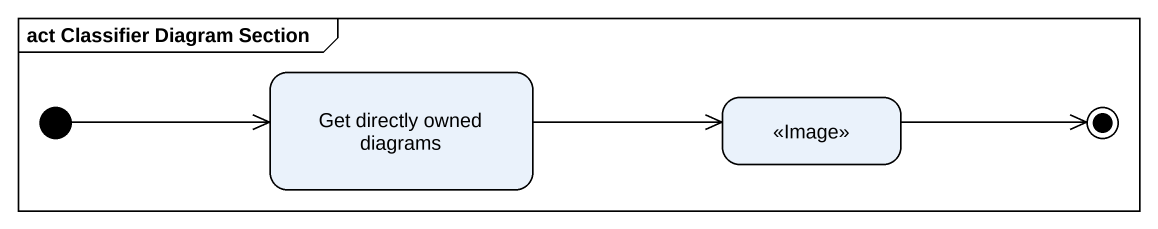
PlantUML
@startuml
mainframe act Classifier Diagram Section
hide empty description
state "Get directly owned diagrams" as Get_directly_owned_diagrams
state " " as state1 <<Image>>
[*] -right-> Get_directly_owned_diagrams
Get_directly_owned_diagrams -right-> state1
state1 -right-> [*]
@enduml
